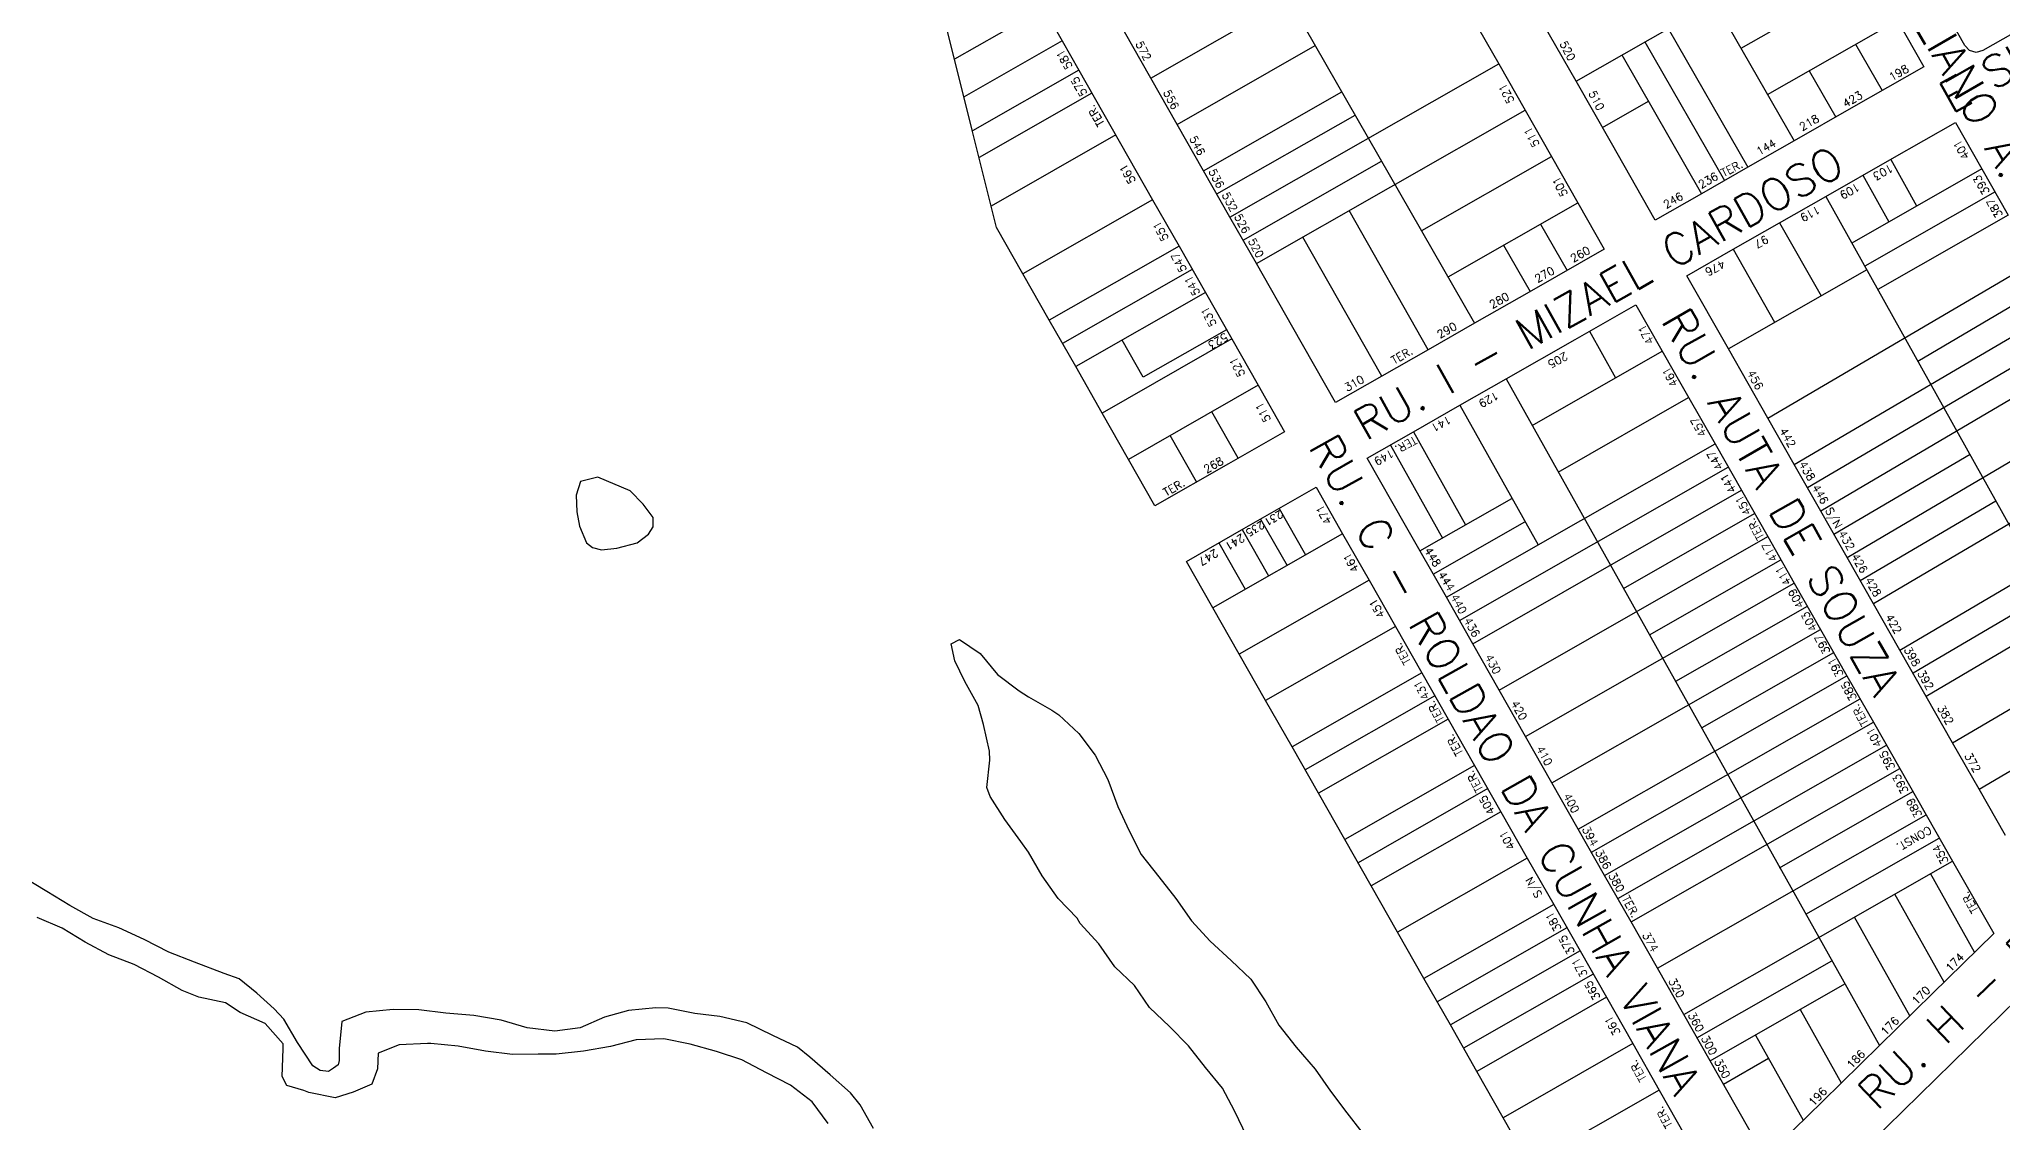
# Model space of a CAD drawing. Extents: x 714896 to 749292, y 8417558 to 8447149.
# Drawn here: x 736617.8 to 736985.9, y 8427113.1 to 8427316.2 of the extents above; entities that cross this region are included whole.
import ezdxf

# ---------------------------------------------------------------- set-up
doc = ezdxf.new("R2010")
doc.units = 0
doc.header["$MEASUREMENT"] = 0
for name, color, linetype in [('LOTE', 7, 'CONTINUOUS'), ('MEIO_FIO', 24, 'CONTINUOUS'), ('NUM-PORTA', 7, 'CONTINUOUS'), ('QUADRA', 6, 'CONTINUOUS'), ('REFERENCIA', 7, 'CONTINUOUS'), ('TEXTO', 7, 'CONTINUOUS'), ('TEXTODERUA', 3, 'CONTINUOUS')]:
    doc.layers.add(name, color=color, linetype=linetype)
doc.styles.add('ROMANS', font='ROMANS.SHX', dxfattribs={"height": 1.5})

msp = doc.modelspace()

# ---------------------------------------------------------------- linework, layer by layer
at = {"layer": 'LOTE', "color": 7}
for p, q in [((736806.15, 8427322.01, 507.66), (736789.45, 8427312.48, 507.66)), ((736809.61, 8427315.93, 507.66), (736791.21, 8427305.42, 507.66)), ((736812.72, 8427310.46, 507.66), (736792.79, 8427299.08, 507.66)), ((736815.2, 8427306.11, 507.66), (736794.04, 8427294.04, 507.66)), ((736819.65, 8427298.29, 507.66), (736796.31, 8427284.97, 507.66)), ((736826.57, 8427286.12, 507.66), (736802.26, 8427272.24, 507.66)), ((736831.52, 8427277.43, 507.66), (736807.2, 8427263.55, 507.66)), ((736833.99, 8427273.09, 507.66), (736809.68, 8427259.21, 507.66)), ((736836.47, 8427268.74, 507.66), (736812.15, 8427254.86, 507.66)), ((736840.42, 8427261.79, 507.66), (736824.79, 8427252.87, 507.66)), ((736841.41, 8427260.05, 507.66), (736817.1, 8427246.17, 507.66)), ((736846.36, 8427251.36, 507.66), (736822.04, 8427237.48, 507.66))]:
    msp.add_line(p, q, dxfattribs=at)
for points, elevation in [([(736911.24, 8427359.16), (736946.84, 8427297.2)], 508.03), ([(736841.1, 8427342.9), (736886.92, 8427262.99)], 506.84), ([(736905.95, 8427308.4), (736956.32, 8427337.15)], 508.03), ([(736936.88, 8427314.54), (736961.27, 8427328.46)], 508.03), ([(736826.24, 8427308.96), (736852.1, 8427323.72)], 506.84), ([(736923.21, 8427318.25), (736938.16, 8427292.24)], 508.03), ([(736941.86, 8427305.87), (736966.21, 8427319.77)], 508.03), ([(736831.18, 8427300.27), (736857.07, 8427315.05)], 506.84), ([(736914.53, 8427313.3), (736929.47, 8427287.28)], 508.03), ([(736918.87, 8427315.78), (736933.81, 8427289.76)], 508.03), ([(736958.36, 8427315.29), (736963.34, 8427306.62)], 508.03), ([(736841.07, 8427282.89), (736891.45, 8427311.64)], 506.84), ([(736949.68, 8427310.33), (736954.66, 8427301.66)], 508.03), ([(736836.13, 8427291.58), (736862.05, 8427306.37)], 506.84), ([(736838.6, 8427287.23), (736864.53, 8427302.03)], 506.84), ([(736846.02, 8427274.2), (736896.39, 8427302.95)], 506.84), ([(736910.89, 8427299.71), (736919.51, 8427304.63)], 508.03), ([(736877.02, 8427280.38), (736901.34, 8427294.26)], 506.84), ([(736843.55, 8427278.54), (736869.51, 8427293.36)], 506.84), ([(736982.04, 8427291.96), (736957.65, 8427278.04)], 508.56), ([(736959.72, 8427290.74), (736964.6, 8427282)], 508.56), ([(736964.94, 8427293.71), (736969.81, 8427284.98)], 508.56), ([(736952.78, 8427286.77), (737013.8, 8427177.52)], 508.56), ([(736984.52, 8427287.61), (736960.09, 8427273.67)], 508.56), ([(736878.23, 8427258.04), (736863.39, 8427284.11)], 506.84), ([(736881.97, 8427271.69), (736906.29, 8427285.57)], 506.84), ([(736986.99, 8427283.27), (736962.53, 8427269.31)], 508.56), ([(736899.31, 8427281.58), (736904.28, 8427272.91)], 506.84), ([(736944.09, 8427281.81), (736951.88, 8427268.14)], 508.56), ([(736869.55, 8427253.08), (736854.71, 8427279.15)], 506.84), ([(736892.36, 8427277.62), (736897.34, 8427268.94)], 506.84), ([(736935.41, 8427276.86), (736943.19, 8427263.18)], 508.56), ([(736960.45, 8427273.03), (736934.51, 8427258.22)], 508.56), ([(736941.93, 8427245.19), (736991.94, 8427274.58)], 508.56), ([(736970.02, 8427255.9), (736994.41, 8427270.23)], 508.56), ([(736946.87, 8427236.5), (736996.88, 8427265.89)], 508.56), ([(736908.48, 8427261.49), (736913.37, 8427252.76)], 511.17), ([(736999.35, 8427261.54), (736949.34, 8427232.15)], 508.56), ([(736824.79, 8427252.87), (736820.83, 8427259.82)], 507.66), ([(736897.74, 8427243.84), (736922.12, 8427257.75)], 511.17), ([(737001.83, 8427257.2), (736951.82, 8427227.8)], 508.56), ([(736892.85, 8427252.57), (736962.84, 8427127.6)], 511.17), ([(736842.62, 8427237.71), (736837.68, 8427246.4)], 507.66), ([(736884.17, 8427247.61), (736898.83, 8427221.43)], 511.17), ([(736902.62, 8427235.11), (736927.06, 8427249.06)], 511.17), ([(736956.76, 8427219.11), (737006.77, 8427248.5)], 508.56), ([(736875.48, 8427242.65), (736885.25, 8427225.2)], 511.17), ([(736834.81, 8427233.25), (736829.86, 8427241.94)], 507.66), ([(736871.14, 8427240.17), (736880.91, 8427222.72)], 511.17), ([(736881.64, 8427211.62), (736932.01, 8427240.37)], 511.17), ([(737011.72, 8427239.81), (736961.71, 8427210.42)], 508.56), ([(736884.11, 8427207.28), (736934.48, 8427236.03)], 511.17), ([(736954.29, 8427223.46), (736979.82, 8427238.46)], 508.56), ([(736886.58, 8427202.93), (736936.95, 8427231.68)], 511.17), ([(736850.3, 8427228.28), (736855.24, 8427219.58)], 510.94), ([(736876.69, 8427220.31), (736893.91, 8427230.14)], 511.17), ([(736959.24, 8427214.77), (736984.65, 8427229.7)], 508.56), ([(736966.66, 8427201.73), (737016.67, 8427231.12)], 508.56), ([(736843.35, 8427224.31), (736848.29, 8427215.62)], 510.94), ([(736846.82, 8427226.29), (736851.77, 8427217.6)], 510.94), ([(736879.16, 8427215.97), (736896.38, 8427225.8)], 511.17), ([(736914.84, 8427213.3), (736939.43, 8427227.34)], 511.17), ([(737019.14, 8427226.78), (736969.13, 8427197.39)], 508.56), ([(736862.19, 8427223.55), (736837.87, 8427209.67)], 510.94), ([(736839, 8427221.83), (736843.95, 8427213.14)], 510.94), ([(736891.53, 8427194.24), (736941.9, 8427222.99)], 511.17), ([(737021.61, 8427222.43), (736971.6, 8427193.04)], 508.56), ([(736919.73, 8427204.58), (736944.37, 8427218.65)], 511.17), ([(736867.14, 8427214.86), (736842.82, 8427200.98)], 510.94), ([(736896.48, 8427185.55), (736946.85, 8427214.3)], 511.17), ([(736976.55, 8427184.35), (737026.56, 8427213.74)], 508.56), ([(736924.67, 8427195.89), (736949.32, 8427209.95)], 511.17), ([(736872.08, 8427206.17), (736847.76, 8427192.29)], 510.94), ([(736901.42, 8427176.86), (736951.79, 8427205.61)], 511.17), ([(736981.5, 8427175.66), (737031.51, 8427205.05)], 508.56), ([(736929.62, 8427187.19), (736954.27, 8427201.26)], 511.17), ([(736877.03, 8427197.48), (736852.71, 8427183.6)], 510.94), ([(736906.37, 8427168.17), (736956.74, 8427196.92)], 511.17), ([(736879.5, 8427193.13), (736855.18, 8427179.25)], 510.94), ([(736908.84, 8427163.82), (736959.21, 8427192.57)], 511.17), ([(736881.98, 8427188.79), (736857.66, 8427174.91)], 510.94), ([(736911.31, 8427159.48), (736961.69, 8427188.23)], 511.17), ([(736913.79, 8427155.13), (736964.16, 8427183.88)], 511.17), ([(736886.92, 8427180.1), (736862.6, 8427166.22)], 510.94), ([(736916.26, 8427150.78), (736966.63, 8427179.54)], 511.17), ([(736889.4, 8427175.75), (736865.08, 8427161.87)], 510.94), ([(736944.1, 8427160.92), (736969.11, 8427175.19)], 511.17), ([(736891.87, 8427171.4), (736867.55, 8427157.52)], 510.94), ([(736921.21, 8427142.09), (736971.58, 8427170.84)], 511.17), ([(736949.04, 8427152.23), (736974.05, 8427166.5)], 511.17), ([(736896.81, 8427162.71), (736872.5, 8427148.83)], 510.94), ([(736926.15, 8427133.4), (736976.53, 8427162.15)], 511.17), ([(736980.68, 8427145.08), (736972.43, 8427159.82)], 511.17), ([(736974.97, 8427139.48), (736965.72, 8427155.99)], 511.17), ([(736901.76, 8427154.02), (736877.44, 8427140.14)], 510.94), ([(736968.54, 8427133.18), (736958.18, 8427151.68)], 511.17), ([(736904.23, 8427149.68), (736879.92, 8427135.8)], 510.94), ([(736906.71, 8427145.33), (736882.39, 8427131.45)], 510.94), ([(736928.63, 8427129.06), (736953.9, 8427143.48)], 511.17), ([(736909.18, 8427140.99), (736884.86, 8427127.11)], 510.94), ([(736911.65, 8427136.64), (736887.34, 8427122.76)], 510.94), ([(736931.1, 8427124.71), (736956.37, 8427139.14)], 511.17), ([(736947.99, 8427134.35), (736955.69, 8427120.6)], 511.17), ([(736939.61, 8427129.57), (736948.55, 8427113.6)], 511.17), ([(736916.6, 8427127.95), (736892.28, 8427114.07)], 510.94), ([(736933.57, 8427120.37), (736942.05, 8427125.21)], 511.17), ([(736921.55, 8427119.26), (736897.23, 8427105.38)], 510.94)]:
    msp.add_lwpolyline(points, dxfattribs=dict(at, elevation=elevation))
at = {"layer": 'MEIO_FIO'}
msp.add_lwpolyline([(737049.39, 8427352.27), (736982.24, 8427314.11), (736980.97, 8427313.78), (736979.74, 8427314.12), (736978.83, 8427315.05), (736950.2, 8427365.61), (736949.59, 8427367.43), (736949.7, 8427369.32), (736950.47, 8427370.97), (736951.73, 8427372.21), (736953.36, 8427372.93), (737040.92, 8427394.32), (737043.01, 8427394.38), (737044.95, 8427393.58), (737046.36, 8427392.08), (737047.08, 8427389.96), (737050.64, 8427354.7), (737050.36, 8427353.28), (737049.39, 8427352.27)], close=True, dxfattribs=at)
at = {"layer": 'QUADRA', "color": 6}
for points, elevation in [([(736966.21, 8427319.77), (736971.16, 8427311.08), (736957.52, 8427303.3), (736946.84, 8427297.2), (736938.16, 8427292.24), (736929.47, 8427287.28), (736920.79, 8427282.33), (736912.58, 8427296.74), (736905.95, 8427308.4), (736901, 8427317.09), (736896.05, 8427325.78), (736891.11, 8427334.47), (736886.07, 8427343.33), (736881.04, 8427352.16), (736894.65, 8427355.32), (736911.24, 8427359.16), (736926.81, 8427362.78), (736940, 8427365.83), (736946.43, 8427354.53), (736951.37, 8427345.84), (736956.32, 8427337.15), (736961.27, 8427328.46), (736966.21, 8427319.77)], 508.03), ([(736799.72, 8427333.31), (736809.61, 8427315.93), (736812.72, 8427310.46), (736826.57, 8427286.12), (736831.52, 8427277.43), (736836.47, 8427268.74), (736841.41, 8427260.05), (736846.36, 8427251.36), (736851.31, 8427242.67), (736840.79, 8427236.67), (736826.99, 8427228.79), (736822.04, 8427237.48), (736817.1, 8427246.17), (736812.15, 8427254.86), (736807.2, 8427263.55), (736802.26, 8427272.24), (736797.31, 8427280.94), (736792.83, 8427298.92), (736788.69, 8427315.52), (736785.14, 8427329.76), (736799.72, 8427333.31)], 507.66), ([(736976.53, 8427162.15), (736984.25, 8427148.58), (736972.78, 8427137.34), (736962.84, 8427127.6), (736952.14, 8427117.11), (736941.41, 8427106.6), (736936.04, 8427116.03), (736931.1, 8427124.71), (736926.15, 8427133.4), (736921.21, 8427142.09), (736916.26, 8427150.78), (736911.31, 8427159.48), (736906.37, 8427168.17), (736901.42, 8427176.86), (736896.48, 8427185.55), (736891.53, 8427194.24), (736886.58, 8427202.93), (736881.64, 8427211.62), (736873.97, 8427225.09), (736866.8, 8427237.69), (736875.48, 8427242.65), (736884.17, 8427247.61), (736892.85, 8427252.57), (736905.76, 8427259.93), (736917.17, 8427266.45), (736924.34, 8427253.85), (736932.01, 8427240.37), (736936.95, 8427231.68), (736941.9, 8427222.99), (736946.85, 8427214.3), (736951.79, 8427205.61), (736956.74, 8427196.92), (736961.69, 8427188.23), (736966.63, 8427179.54), (736971.58, 8427170.84), (736976.53, 8427162.15)], 511.17), ([(737047.73, 8427082.22), (736991.75, 8427139.37), (736948.89, 8427097.38), (737004.87, 8427040.23), (737047.73, 8427082.22)], 507.37)]:
    msp.add_lwpolyline(points, close=True, dxfattribs=dict(at, elevation=elevation))
for points, elevation in [([(736886.5, 8427320.33), (736891.45, 8427311.64), (736896.39, 8427302.95), (736901.34, 8427294.26), (736906.29, 8427285.57), (736906.29, 8427285.57), (736911.23, 8427276.87), (736897.62, 8427269.1), (736886.92, 8427262.99), (736878.23, 8427258.04), (736869.55, 8427253.08), (736860.86, 8427248.12), (736852.85, 8427262.19), (736846.02, 8427274.2), (736841.07, 8427282.89), (736836.13, 8427291.58), (736831.18, 8427300.27), (736826.24, 8427308.96), (736821.29, 8427317.65)], 506.84), ([(736986.44, 8427166.97), (736981.5, 8427175.66), (736976.55, 8427184.35), (736971.6, 8427193.04), (736966.66, 8427201.73), (736961.71, 8427210.42), (736956.76, 8427219.11), (736951.82, 8427227.8), (736946.87, 8427236.5), (736941.93, 8427245.19), (736934.51, 8427258.22), (736926.72, 8427271.9), (736935.41, 8427276.86), (736944.09, 8427281.81), (736952.78, 8427286.77), (736965.19, 8427293.85), (736977.1, 8427300.65), (736982.04, 8427291.96), (736986.99, 8427283.27)], 508.56), ([(736897.23, 8427105.38), (736892.28, 8427114.07), (736887.34, 8427122.76), (736882.39, 8427131.45), (736877.44, 8427140.14), (736872.5, 8427148.83), (736867.55, 8427157.52), (736862.6, 8427166.22), (736857.66, 8427174.91), (736852.71, 8427183.6), (736847.76, 8427192.29), (736842.82, 8427200.98), (736837.87, 8427209.67), (736832.93, 8427218.36), (736843.69, 8427224.51), (736857.24, 8427232.24), (736857.24, 8427232.24), (736862.19, 8427223.55), (736867.14, 8427214.86), (736872.08, 8427206.17), (736877.03, 8427197.48), (736881.98, 8427188.79), (736886.92, 8427180.1), (736891.87, 8427171.4), (736896.81, 8427162.71), (736901.76, 8427154.02), (736906.71, 8427145.33), (736911.65, 8427136.64), (736916.6, 8427127.95), (736921.55, 8427119.26), (736926.49, 8427110.57)], 510.94)]:
    msp.add_lwpolyline(points, dxfattribs=dict(at, elevation=elevation))
at = {"layer": 'REFERENCIA', "color": 120, "linetype": 'CONTINUOUS', "elevation": 498.71}
msp.add_lwpolyline([(736732.08, 8427223.47), (736732.92, 8427224.82), (736732.95, 8427226.61), (736731.08, 8427229.06), (736728.61, 8427231.57), (736722.56, 8427234.14), (736719.3, 8427233.33), (736718.48, 8427230.74), (736718.6, 8427227.66), (736719.09, 8427224.94), (736720.45, 8427221.81), (736721.54, 8427220.98), (736723.25, 8427220.5), (736726.12, 8427220.85), (736729.96, 8427221.83), (736732.08, 8427223.47)], close=True, dxfattribs=at)
at = {"layer": 'REFERENCIA', "color": 120, "linetype": 'CONTINUOUS', "elevation": 499.42}
msp.add_lwpolyline([(736844.31, 8427110.4), (736841.94, 8427115.38), (736839.68, 8427119.58), (736836.5, 8427123.49), (736833.32, 8427127.52), (736829.72, 8427131.18), (736826, 8427134.72), (736823.19, 8427138.88), (736819.48, 8427142.34), (736816.48, 8427146.69), (736812.96, 8427150.45), (736812.44, 8427151.46), (736808.85, 8427155.17), (736805.84, 8427159.41), (736803.28, 8427163.82), (736801.86, 8427165.82), (736798.84, 8427170), (736796.12, 8427174.27), (736795.46, 8427175.94), (736796.02, 8427181.1), (736795.99, 8427182.8), (736794.88, 8427187.76), (736793.88, 8427191.34), (736791.36, 8427195.84), (736789.51, 8427199.7), (736788.8, 8427202.91), (736790.37, 8427203.69), (736794.26, 8427201.1), (736797.48, 8427197.18), (736801.56, 8427194.08), (736803.33, 8427192.99), (736803.33, 8427192.99), (736807.7, 8427190.48), (736808.99, 8427189.61), (736812.74, 8427186.08), (736815.81, 8427182.03), (736818.16, 8427177.46), (736820.02, 8427172.4), (736822.18, 8427167.86), (736824.45, 8427163.38), (736827.73, 8427159.25), (736830.95, 8427155.18), (736833.88, 8427150.99), (736837.38, 8427147.18), (736841.32, 8427143.55), (736845, 8427140.05), (736847.81, 8427135.81), (736850.23, 8427131.42), (736853.51, 8427127.28), (736857.04, 8427123.17), (736859.94, 8427119.06), (736862.96, 8427114.98), (736865.78, 8427111.35)], dxfattribs=at)
at = {"layer": 'REFERENCIA', "color": 120, "linetype": 'CONTINUOUS'}
for points in [[(736774.26, 8427112.03, 499.4), (736771.73, 8427116.45, 499.4), (736769.95, 8427118.73, 499.4), (736766.1, 8427122.13, 499.4), (736762.32, 8427125.42, 499.4), (736759.97, 8427127.28, 499.4), (736755.38, 8427129.49, 499.4), (736750.52, 8427131.83, 499.4), (736745.44, 8427133.06, 499.4), (736740.77, 8427133.62, 499.4), (736735.73, 8427134.59, 499.4), (736733.43, 8427134.64, 499.4), (736728.31, 8427134.16, 499.4), (736723.83, 8427132.93, 499.4), (736719.25, 8427130.91, 499.4), (736714.52, 8427130.32, 499.4), (736709.28, 8427130.94, 499.4), (736704.44, 8427132.35, 499.4), (736699.34, 8427133.22, 499.4), (736694.04, 8427133.65, 499.29), (736689, 8427134.3, 499.15), (736684.21, 8427134.37, 499.15), (736679.04, 8427133.86, 499.15), (736674.56, 8427132.08, 499.15), (736674.05, 8427127.06, 499.15), (736674.05, 8427124.77, 499.15), (736673.9, 8427123.99, 499.13), (736672.98, 8427123.37, 499.09), (736672.05, 8427122.75, 499.07), (736670.51, 8427122.91, 499.05), (736669.12, 8427123.82, 499.02), (736666.28, 8427128.19, 498.89), (736663.68, 8427132.53, 498.89), (736661.88, 8427134.46, 498.89), (736658.64, 8427137.39, 498.81), (736655.3, 8427140.1, 498.79), (736652.48, 8427141.09, 498.76), (736646.93, 8427143.2, 498.71), (736642.13, 8427145.12, 498.73), (736637.49, 8427147.46, 498.71), (736632.74, 8427149.68, 498.71), (736627.94, 8427151.41, 498.71), (736623.57, 8427153.87, 498.71), (736619.24, 8427156.46, 498.71), (736614.79, 8427159.18, 498.71)], [(736765.72, 8427112.98, 499.39), (736762.72, 8427117.06, 499.39), (736758.71, 8427120.16, 499.39), (736754.16, 8427122.51, 499.39), (736749.57, 8427124.9, 499.39), (736744.79, 8427126.45, 499.39), (736739.89, 8427127.84, 499.39), (736734.96, 8427128.86, 499.39), (736729.76, 8427128.69, 499.39), (736724.92, 8427127.39, 499.39), (736719.89, 8427126.53, 499.37), (736714.76, 8427125.98, 499.37), (736711.37, 8427125.98, 499.37), (736706.53, 8427125.92, 499.35), (736701.48, 8427126.54, 499.31), (736696.37, 8427127.49, 499.29), (736691.25, 8427127.97, 499.29), (736690.6, 8427127.97, 499.29), (736685.33, 8427127.73, 499.26), (736681.38, 8427126.18, 499.26), (736681.28, 8427123.2, 499.23), (736680.21, 8427120.37, 499.21), (736676.69, 8427118.83, 499.21), (736673.33, 8427117.79, 499.19), (736668.36, 8427118.8, 499.13), (736667.46, 8427119.17, 499.1), (736664.26, 8427120.11, 499), (736663.4, 8427121.81, 499), (736663.56, 8427126.99, 498.91), (736663.56, 8427127.92, 498.91), (736660.2, 8427131.73, 498.79), (736655.51, 8427133.81, 498.7), (736652.76, 8427135.58, 498.7), (736647.76, 8427136.69, 498.52), (736644.64, 8427137.9, 498.54), (736640.16, 8427140.4, 498.54), (736635.65, 8427142.77, 498.54), (736630.88, 8427144.59, 498.54), (736626.42, 8427146.98, 498.54), (736622.1, 8427149.58, 498.54), (736617.46, 8427151.6, 498.54)]]:
    msp.add_polyline3d(points, dxfattribs=at)

# ---------------------------------------------------------------- texts
at = {"layer": 'NUM-PORTA', "color": 7, "style": 'ROMANS'}
for s, height, rotation, p in [('581', 1.5, 120.5144, (736811.63, 8427311.14)), ('572', 1.478, 297.6898, (736823.32, 8427315.39, 1016.73)), ('520', 1.5, 297.3226, (736902.83, 8427315.43)), ('575', 1.5, 120.5144, (736814.39, 8427306.08)), ('198', 1.5, 30.0655, (736965.18, 8427308.34)), ('556', 1.478, 297.6898, (736828.51, 8427306.26, 1016.73)), ('521', 1.5, 117.3226, (736894.44, 8427304.66, 506.84)), ('510', 1.5, 297.3226, (736908.24, 8427306.13)), ('423', 1.5, 30.0655, (736956.5, 8427303.38)), ('218', 1.5, 30.0655, (736948.36, 8427298.99)), ('546', 1.478, 297.6898, (736833.41, 8427297.65, 1016.73)), ('511', 1.5, 117.3226, (736899.18, 8427296.5, 506.84)), ('144', 1.5, 30.0655, (736940.3, 8427294.39)), ('561', 1.5, 120.5144, (736823.48, 8427289.7)), ('536', 1.478, 297.6898, (736837, 8427291.48, 1016.73)), ('236', 1.5, 30.0655, (736929.42, 8427288.18)), ('103', 1.5, 208.4451, (736964.85, 8427292.88, 508.56)), ('532', 1.478, 297.6898, (736839.51, 8427287.08, 1016.73)), ('501', 1.5, 117.3226, (736904.48, 8427287.2, 506.84)), ('246', 1.5, 30.0655, (736922.86, 8427284.43)), ('109', 1.5, 208.4451, (736958.61, 8427289.32, 508.56)), ('526', 1.478, 297.6898, (736841.82, 8427283.01, 1016.73)), ('119', 1.5, 208.4451, (736951.19, 8427285.08, 508.56)), ('551', 1.5, 117.3226, (736829.63, 8427278.87)), ('520', 1.478, 297.6898, (736844.42, 8427278.45, 1016.73)), ('260', 1.5, 29.0574, (736905.41, 8427274.35, 506.84)), ('97', 1.5, 208.4451, (736941.49, 8427279.55, 508.56)), ('547', 1.5, 117.3226, (736833.04, 8427273.02, -507.66)), ('270', 1.5, 29.0574, (736898.72, 8427270.53, 506.84)), ('476', 1.5, 208.4451, (736933.38, 8427274.92, 508.56)), ('541', 1.5, 117.3226, (736835.53, 8427268.64, -507.66)), ('280', 1.5, 29.0574, (736890.24, 8427265.69, 506.84)), ('531', 1.5, 117.3226, (736838.62, 8427262.82)), ('523', 1.5, 209.7113, (736840.15, 8427261.27)), ('290', 1.5, 29.0574, (736880.42, 8427260.08, 506.84)), ('471', 1.5, 118.4451, (736920.63, 8427259.52, 511.17)), ('521', 1.5, 117.3226, (736843.97, 8427253.42)), ('461', 1.5, 118.4451, (736925.16, 8427251.56, 511.17)), ('456', 1.5, 298.4451, (736937.98, 8427253.72, 508.56)), ('310', 1.5, 29.0574, (736863.03, 8427250.16, 506.84)), ('511', 1.5, 117.3226, (736848.81, 8427244.9)), ('457', 1.5, 118.4451, (736930.48, 8427242.21, 511.17)), ('442', 1.5, 299.8867, (736944.03, 8427242.87, 508.56)), ('268', 1.5, 30.1099, (736836.69, 8427234.81)), ('447', 1.5, 120.2737, (736933.63, 8427235.99, 511.17)), ('441', 1.5, 120.2737, (736936.08, 8427231.67, 511.17)), ('471', 1.478, 119.4855, (736860.25, 8427225.78, 510.94)), ('451', 1.5, 118.4451, (736938.85, 8427227.49, 511.17)), ('448', 1.5, 301.234, (736877.45, 8427220.43, 511.17)), ('417', 1.5, 118.4451, (736943.83, 8427218.75, 511.17)), ('461', 1.478, 119.4855, (736865.33, 8427216.79, 510.94)), ('411', 1.5, 118.4451, (736946.36, 8427214.31, 511.17)), ('444', 1.5, 301.234, (736880.03, 8427215.91, 511.17)), ('451', 1.478, 119.4855, (736870.21, 8427208.21, 510.94)), ('440', 1.5, 298.4451, (736882.38, 8427211.7, 511.17)), ('409', 1.5, 118.4451, (736948.78, 8427210.05, 511.17)), ('436', 1.5, 298.4451, (736884.86, 8427207.35, 511.17)), ('403', 1.5, 118.4451, (736951.25, 8427205.71, 511.17)), ('422', 1.5, 299.8867, (736963.9, 8427207.95, 508.56)), ('397', 1.5, 118.4451, (736953.71, 8427201.43, 1022.33)), ('398', 1.5, 299.8867, (736967.37, 8427201.82, 508.56)), ('430', 1.5, 298.4451, (736888.8, 8427200.43, 511.17)), ('391', 1.5, 118.4451, (736956.16, 8427197.13, 1022.33)), ('431', 1.478, 119.4855, (736878.57, 8427192.93, 510.94)), ('385', 1.5, 118.4451, (736958.67, 8427192.71, 1022.33)), ('392', 1.5, 299.8867, (736969.88, 8427197.42, 508.56)), ('420', 1.5, 298.4451, (736893.72, 8427191.78, 511.17)), ('382', 1.5, 299.8867, (736973.61, 8427190.89, 508.56)), ('401', 1.5, 118.4451, (736963.4, 8427183.99, 511.17)), ('410', 1.5, 298.4451, (736898.45, 8427183.26, 511.17)), ('395', 1.5, 118.4451, (736965.85, 8427179.69, 511.17)), ('372', 1.5, 299.8867, (736978.7, 8427181.95, 508.56)), ('393', 1.5, 118.4451, (736968.36, 8427175.28, 511.17)), ('405', 1.478, 119.4855, (736890.84, 8427171.37, 510.94)), ('400', 1.5, 298.4451, (736903.5, 8427174.39, 511.17)), ('389', 1.5, 118.4451, (736970.91, 8427170.79, 511.17)), ('401', 1.478, 119.4855, (736894.6, 8427164.77, 510.94)), ('394', 1.5, 298.4451, (736907.04, 8427168.16, 511.17)), ('386', 1.5, 298.4451, (736909.49, 8427163.86, 511.17)), ('354', 1.5, 118.4451, (736975.87, 8427162.08, 511.17)), ('S/N', 1.478, 119.4855, (736899.69, 8427155.82, 510.94)), ('380', 1.5, 298.4451, (736911.95, 8427159.55, 511.17)), ('381', 1.478, 119.4855, (736903.29, 8427149.5, 510.94)), ('375', 1.478, 119.4855, (736905.76, 8427145.16, 510.94)), ('374', 1.5, 298.4451, (736918.32, 8427148.35, 511.17)), ('371', 1.478, 119.4855, (736908.18, 8427140.9, 510.94)), ('174', 1.5, 45.7807, (736976.15, 8427141.28, 511.17)), ('365', 1.478, 119.4855, (736910.59, 8427136.62, 510.94)), ('320', 1.5, 298.4451, (736923.22, 8427139.74, 511.17)), ('170', 1.5, 45.7807, (736969.82, 8427135.08, 511.17)), ('361', 1.478, 119.4855, (736914.35, 8427130, 510.94)), ('360', 1.5, 298.4451, (736926.86, 8427133.35, 511.17)), ('176', 1.5, 45.7807, (736963.98, 8427129.35, 511.17)), ('300', 1.5, 298.4451, (736929.33, 8427129, 511.17)), ('350', 1.5, 298.4451, (736931.81, 8427124.64, 511.17)), ('186', 1.5, 45.7807, (736957.62, 8427123.13, 511.17)), ('196', 1.5, 45.7807, (736950.46, 8427116.12, 511.17))]:
    msp.add_text(s, height=height, rotation=rotation, dxfattribs=at).set_placement(p)
at = {"layer": 'NUM-PORTA', "style": 'ROMANS'}
for s, height, rotation, p in [('401', 1.5, 120.9897, (736979.83, 8427294.22, 508.56)), ('393', 1.5, 120.9897, (736983.58, 8427287.64, 508.56)), ('387', 1.5, 120.9897, (736986.05, 8427283.3, 508.56)), ('205', 1.5, 208.4451, (736903.89, 8427257.65, 511.17)), ('129', 1.5, 208.4451, (736890.91, 8427250.24, 511.17)), ('141', 1.5, 208.4451, (736882.01, 8427245.73, 511.17)), ('149', 1.5, 208.4451, (736871.29, 8427239.41, 511.17)), ('438', 1.5, 299.6844, (736947.67, 8427236.62, 1017.12)), ('446', 1.5, 299.6844, (736950.15, 8427232.27, 1017.12)), ('231', 1.4, 210.9345, (736850.45, 8427227.97, 1021.88)), ('S/N', 1.5, 299.6844, (736952.61, 8427227.94, 1017.12)), ('235', 1.4, 210.9345, (736846.98, 8427225.99, 1021.88)), ('247', 1.5, 210.9345, (736838.29, 8427220.75, 510.94)), ('241', 1.5, 210.9345, (736843.27, 8427223.59, 510.94)), ('432', 1.5, 299.6844, (736955.08, 8427223.6, 1017.12)), ('426', 1.5, 299.6844, (736957.51, 8427219.33, 1017.12)), ('428', 1.5, 299.6844, (736960.05, 8427214.88, 1017.12))]:
    msp.add_text(s, height=height, rotation=rotation, dxfattribs=at).set_placement(p)
at = {"layer": 'TEXTO', "color": 7, "style": 'ROMANS'}
for rotation, p in [(120.5144, (736817.65, 8427300.44)), (30.1099, (736829.12, 8427230.49))]:
    msp.add_text('TER.', height=1.5, rotation=rotation, dxfattribs=at).set_placement(p)
at = {"layer": 'TEXTO', "style": 'ROMANS'}
for s, rotation, p in [('TER.', 27.3226, (736933.63, 8427290.38)), ('TER.', 29.6171, (736871.84, 8427255.26, 506.84)), ('TER.', 208.4451, (736875.57, 8427241.88, 511.17)), ('TER.', 118.4451, (736941.3, 8427222.88, 511.17)), ('TER.', 118.7643, (736875.06, 8427199.52, 510.94)), ('TER.', 118.7643, (736881.29, 8427188.67, 510.94)), ('TER.', 118.4451, (736960.86, 8427188.02, 511.17)), ('TER.', 118.7643, (736884.84, 8427182.42, 510.94)), ('TER.', 118.7643, (736888.6, 8427175.59, 510.94)), ('CONST.', 209.3714, (736972.07, 8427168.8, 511.17)), ('TER.', 298.4451, (736914.51, 8427155.16, 511.17)), ('TER.', 120.2535, (736981.49, 8427152.97, 511.17)), ('TER.', 118.7643, (736919.23, 8427121.34, 510.94)), ('TER.', 118.7643, (736924.12, 8427112.62, 510.94))]:
    msp.add_text(s, height=1.5, rotation=rotation, dxfattribs=at).set_placement(p)
at = {"layer": 'TEXTODERUA', "style": 'ROMANS'}
for s, rotation, p in [('RU.  EMILIANO A. BOA SORTE', 299.5669, (736952.09, 8427349.27)), ('RU. I - MIZAEL CARDOSO   E SILVA', 29.2158, (736866.54, 8427240.8)), ('RU. AUTA DE SOUZA ', 299.4816, (736921.77, 8427263.55)), ('RU. C - ROLDAO DA CUNHA VIANA', 299.3879, (736855.68, 8427239.9)), ('RU. H - POR DO SOL', 43.765, (736962.38, 8427115.19))]:
    msp.add_text(s, height=6, rotation=rotation, dxfattribs=at).set_placement(p)

doc.saveas('drawing.dxf')
